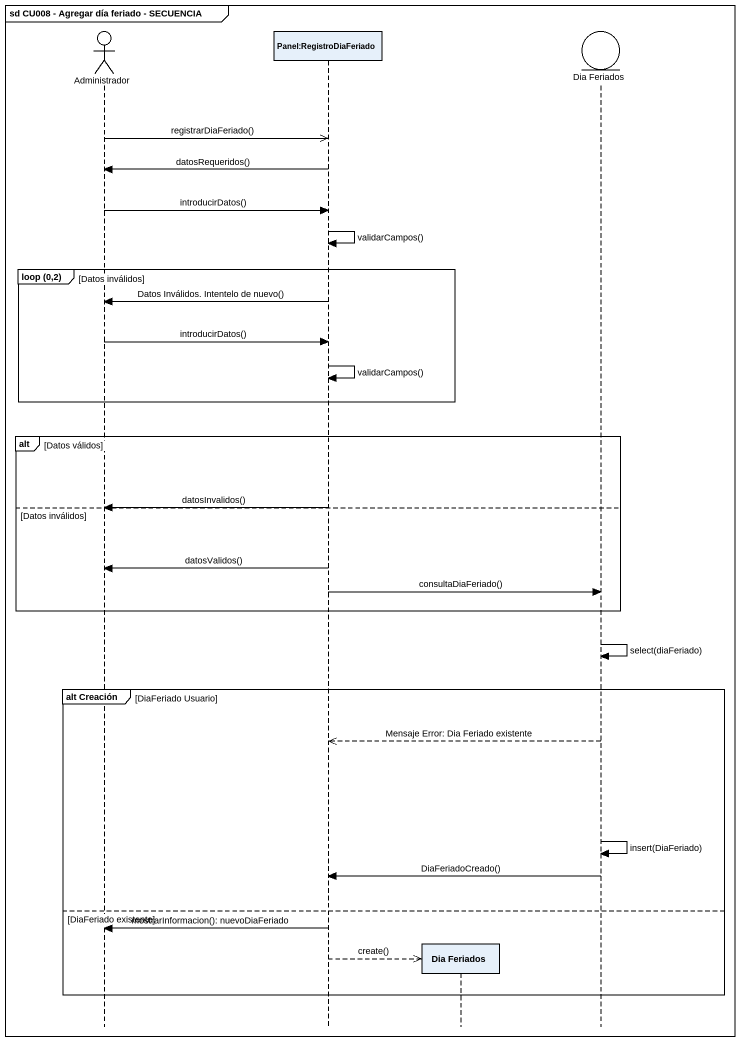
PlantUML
@startuml
mainframe sd CU008 - Agregar día feriado - SECUENCIA
hide footbox
actor Administrador
participant "Panel:RegistroDiaFeriado" as Panel_RegistroDiaFeriado
participant "Dia Feriados" as Dia_Feriados
entity "Dia Feriados" as Dia_Feriados_2

Administrador ->> Panel_RegistroDiaFeriado : registrarDiaFeriado()
Panel_RegistroDiaFeriado -> Administrador : datosRequeridos()
Administrador -> Panel_RegistroDiaFeriado : introducirDatos()
Panel_RegistroDiaFeriado -> Panel_RegistroDiaFeriado : validarCampos()
group loop (0,2) [Datos inválidos]
  Panel_RegistroDiaFeriado -> Administrador : Datos Inválidos. Intentelo de nuevo()
  Administrador -> Panel_RegistroDiaFeriado : introducirDatos()
  Panel_RegistroDiaFeriado -> Panel_RegistroDiaFeriado : validarCampos()
end
alt Datos válidos
else Datos inválidos
  Panel_RegistroDiaFeriado -> Administrador : datosInvalidos()
  Panel_RegistroDiaFeriado -> Administrador : datosValidos()
  Panel_RegistroDiaFeriado -> Dia_Feriados_2 : consultaDiaFeriado()
end
Dia_Feriados_2 -> Dia_Feriados_2 : select(diaFeriado)
group alt Creación [DiaFeriado Usuario]
  Dia_Feriados_2 -->> Panel_RegistroDiaFeriado : Mensaje Error: Dia Feriado existente
  Dia_Feriados_2 -> Dia_Feriados_2 : insert(DiaFeriado)
  Dia_Feriados_2 -> Panel_RegistroDiaFeriado : DiaFeriadoCreado()
else DiaFeriado existente
  Panel_RegistroDiaFeriado -> Administrador : mostrarInformacion(): nuevoDiaFeriado
  Panel_RegistroDiaFeriado -->> Dia_Feriados ** : create()
end
@enduml
